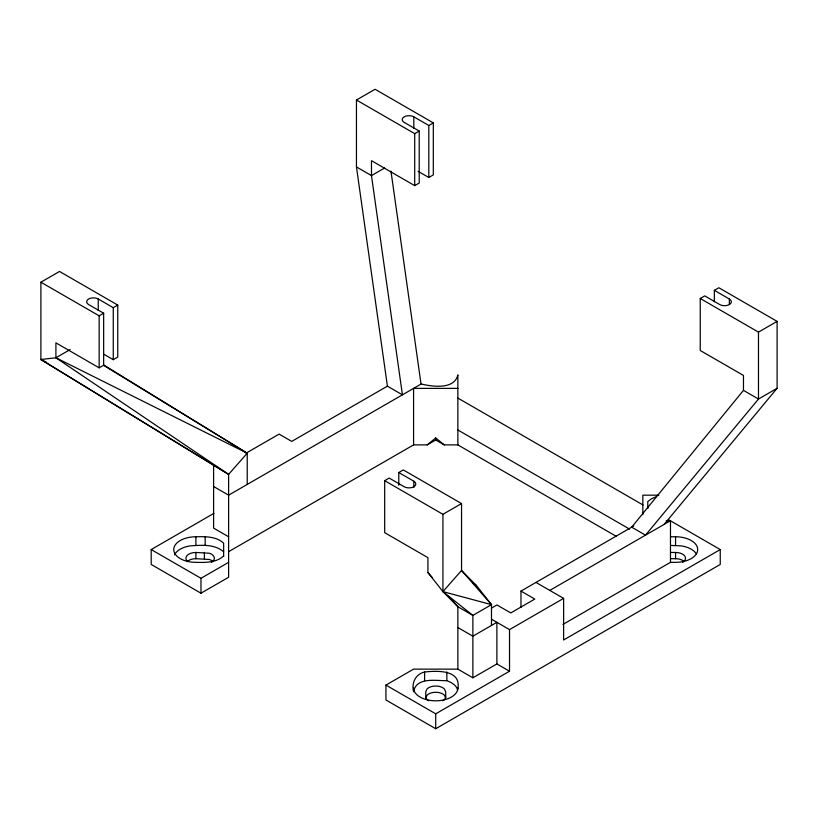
<?xml version="1.0" encoding="UTF-8"?>
<svg xmlns="http://www.w3.org/2000/svg" width="818" height="818" viewBox="0 0 818 818"><rect width="100%" height="100%" fill="white"/><g stroke="black" fill="none" stroke-linecap="round" stroke-linejoin="round"><path stroke-width="1.23" d="M413.581 691.333C416.873 676.711 436.096 680.913 446.843 680.668C451.331 682.406 456.73 685.157 457.64 690.372M425.749 698.03L427.078 695.147A9.98 5.757 0 0 1 444.368 695.147L445.698 698.03L445.698 691.793L444.368 688.909A9.98 5.757 0 0 0 427.078 688.909L425.749 691.793L425.749 696.783M714.349 290.339L729.359 299.01A6.789 3.926 0 0 1 729.359 304.562A6.789 3.926 0 0 1 719.758 304.562L704.738 295.891L700.239 298.488L700.239 350.493L743.47 375.452L743.47 390.36L631.67 527.181L645.494 535.156L758.48 399.031L777.1 388.284L777.1 321.372L718.848 287.742L714.349 290.339L714.349 301.76M664.104 524.41L777.1 388.284M213.979 513.305L151.197 549.563L151.197 564.461L200.972 593.203L228.611 577.252L228.611 474.368L247.23 453.223L103.855 365.063M228.611 551.68L413.581 444.89L427.231 444.89L435.718 437.957L444.215 444.89L457.865 444.89L616.404 536.424M223.641 555.984C216.156 562.784 205.359 562.59 195.891 562.344A22.137 12.781 0 0 1 173.753 549.563A22.137 12.781 0 0 1 195.891 536.772C205.359 536.526 216.156 536.332 223.641 543.132L223.641 556.475M228.611 474.368L40.9 359.511L55.91 357.773L228.611 474.368L40.9 359.511L40.9 282.2L59.52 271.453L117.761 305.073L117.761 357.077L113.262 359.685L103.61 354.112M433.315 122.894L428.816 125.491L413.806 116.821A6.789 3.926 0 0 0 404.194 116.821A6.789 3.926 0 0 0 404.194 122.373L419.205 131.044L419.205 183.048L414.706 185.645L371.474 160.686L371.474 175.594L402.425 394.828L387.415 386.157L356.454 166.923L356.454 100.011L375.073 89.264L433.315 122.894L433.315 174.899L428.816 177.496L418.09 171.31M40.9 282.2L99.152 315.83L103.651 313.222L103.651 365.227L99.152 367.834L55.91 342.865L55.91 357.773L247.23 453.223L247.23 484.43M103.651 313.222L88.641 304.562A6.789 3.926 0 0 1 88.641 299.01A6.789 3.926 0 0 1 98.242 299.01L113.262 307.68L117.761 305.073M356.454 100.011L414.706 133.641L419.205 131.044M55.91 357.773L70.143 349.562M384.613 168.007L371.474 175.594L356.454 166.923M245.973 453.233L279.102 434.113L291.729 441.403L387.415 386.157M427.231 444.89L435.718 439.992L444.215 444.89M151.197 549.563L200.972 578.295L228.611 562.344M398.795 472.528L403.294 469.931L461.546 503.561L461.546 570.473L476.475 585.576L491.485 604.645L472.876 615.392L457.865 606.721L442.927 591.619L427.916 572.549L427.916 557.641L384.685 532.682L384.685 480.677L389.184 478.08L404.194 486.741A6.789 3.926 0 0 0 413.806 486.741A6.789 3.926 0 0 0 413.806 481.199L398.795 472.528L398.795 485.217M384.685 480.677L442.927 514.307L461.546 503.561M700.239 298.488L758.48 332.118L777.1 321.372M491.567 608.06L496.955 604.962L510.769 612.938L534.798 599.073L520.974 591.087L520.974 607.416M520.974 591.087L633.705 526.005M549.808 590.402L670.474 520.739L670.474 562.344L562.968 624.4M385.943 685.085L413.581 669.134L457.865 669.134L472.876 677.795L496.894 663.93L509.522 671.22L509.522 629.615L563.622 598.377L563.622 639.983L720.249 549.563L720.249 564.461L435.718 728.736L385.943 699.993L385.943 685.085L435.718 713.828L509.522 671.22M655.944 496.833L651.332 498.878L647.795 501.536L647.795 508.54M457.865 688.848C461.495 669.461 436.945 670.678 424.603 671.997C415.544 674.052 411.362 683.03 413.581 691.742M457.865 388.386L413.581 388.386L413.581 444.89M658.868 495.176L642.825 495.176L642.825 514.655M666.261 520.739L670.474 520.739M670.913 536.772L675.556 536.772A22.137 12.781 0 0 1 697.693 549.563A22.137 12.781 0 0 1 675.556 562.344L670.474 562.344M223.641 551.802C214.5 543.827 201.381 545.166 190.154 545.882A22.137 12.781 0 0 0 174.5 554.921M670.913 545.442L681.282 545.882A22.137 12.781 0 0 1 696.363 553.858M187.25 561.107A9.98 5.757 0 0 1 195.891 552.467L209.367 553.234A9.98 5.757 0 0 1 211.433 562.303M670.699 552.467L675.556 552.467A9.98 5.757 0 0 1 684.778 556.025A9.98 5.757 0 0 1 682.611 562.303M187.25 561.588A9.98 5.757 0 0 1 195.891 558.704L209.367 559.481A9.98 5.757 0 0 1 213.017 561.588M670.699 558.704L675.556 558.704A9.98 5.757 0 0 1 684.196 561.588M491.485 625.443L491.485 604.645L442.927 591.619L442.927 514.307M421.147 383.979C431.679 386.525 454.471 390.053 457.865 374.849L457.865 444.89M40.9 359.511L46.595 362.354M743.47 390.36L758.48 399.031L758.48 332.118M457.773 398.018L643.05 504.992M668.418 519.635L720.249 549.563M457.865 429.982L629.615 529.144M535.984 582.426L563.622 598.377M491.536 619.226L509.522 629.615M213.6 486.505L228.611 495.176L421.035 384.082L390.973 171.146M457.865 627.529L472.876 636.189L496.894 622.324L496.894 663.93M228.611 536.772L213.6 528.111L213.6 465.708M103.998 365.585L247.23 453.223M472.487 582.406L476.475 585.576M491.485 604.645L461.546 570.473L442.927 591.619L472.876 615.392L472.876 677.795M427.916 572.549L432.078 577.293M448.714 596.281L457.865 606.721L457.865 669.134M729.359 299.01L729.359 304.081M675.556 536.772L675.556 545.442M675.556 552.467L675.556 558.704M446.843 671.997L446.843 680.668M435.718 437.957L435.718 439.992M435.718 713.828L435.718 728.736M428.816 125.491L428.816 177.496M424.603 671.997L424.603 680.668M414.706 133.641L414.706 185.645M413.806 116.821L413.806 128.242M413.806 481.199L413.806 487.538M205.175 536.772L205.175 545.442M204.377 552.467L204.377 558.704M200.972 578.295L200.972 593.203M195.891 536.772L195.891 545.442M195.891 552.467L195.891 558.704M113.262 307.68L113.262 359.685M99.152 315.83L99.152 367.834M98.242 299.01L98.242 310.431M445.698 696.691A9.98 5.757 0 0 1 442.773 700.77M428.663 700.77A9.98 5.757 0 0 1 425.749 696.691M457.865 688.02A22.137 12.781 0 0 1 435.718 700.811A22.137 12.781 0 0 1 413.581 688.02"/></g></svg>
